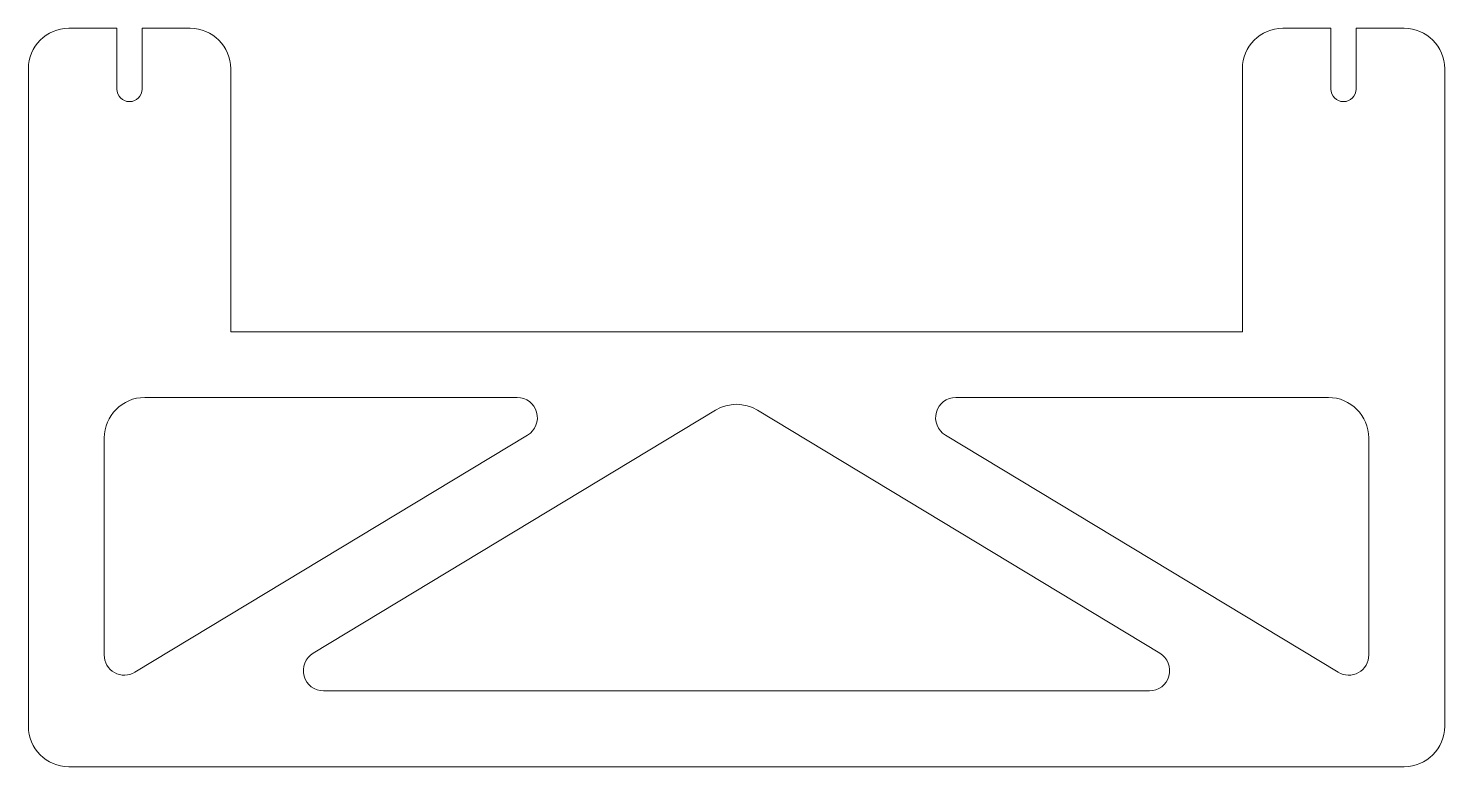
# Model space of a CAD drawing. Header units: inches. Extents: x 4.66 to 11.66, y 3.65 to 7.3.
import ezdxf

# ---------------------------------------------------------------- set-up
doc = ezdxf.new("R2010")
doc.units = ezdxf.units.IN
doc.header["$MEASUREMENT"] = 0

msp = doc.modelspace()

# ---------------------------------------------------------------- linework, layer by layer
at = {"color": 7, "linetype": 'Continuous', "lineweight": 15}
for p, q in [((5.093, 7.3034), (4.8555, 7.3034)), ((5.093, 7.3034), (5.093, 7.0034)), ((5.218, 7.0034), (5.218, 7.3034)), ((5.4555, 7.3034), (5.218, 7.3034)), ((11.093, 7.3034), (10.8555, 7.3034)), ((11.093, 7.3034), (11.093, 7.0034)), ((11.218, 7.0034), (11.218, 7.3034)), ((11.4555, 7.3034), (11.218, 7.3034)), ((4.6555, 7.1034), (4.6555, 3.8534)), ((5.6555, 7.1034), (5.6555, 5.8034)), ((10.6555, 5.8034), (10.6555, 7.1034)), ((11.6555, 3.8534), (11.6555, 7.1034)), ((5.6555, 5.8034), (10.6555, 5.8034)), ((7.0714, 5.4784), (5.2305, 5.4784)), ((11.0805, 5.4784), (9.2395, 5.4784)), ((8.052, 5.4159), (6.0628, 4.214)), ((10.2482, 4.214), (8.2589, 5.4159)), ((5.0305, 5.2784), (5.0305, 4.2056)), ((5.1822, 4.1201), (7.1232, 5.2928)), ((9.1878, 5.2928), (11.1288, 4.1201)), ((11.2805, 4.2056), (11.2805, 5.2784)), ((6.1145, 4.0284), (10.1964, 4.0284)), ((4.8555, 3.6534), (11.4555, 3.6534))]:
    msp.add_line(p, q, dxfattribs=at)
for centre, radius, start, end in [((4.8555, 7.1034), 0.2, 90, 180), ((5.4555, 7.1034), 0.2, 0, 90), ((10.8555, 7.1034), 0.2, 90, 180), ((11.4555, 7.1034), 0.2, 0, 90), ((5.1555, 7.0034), 0.0625, 180, 0), ((11.1555, 7.0034), 0.0625, 180, 0), ((5.2305, 5.2784), 0.2, 90, 180), ((7.0714, 5.3784), 0.1, 301.1405, 90), ((9.2395, 5.3784), 0.1, 90, 238.8595), ((11.0805, 5.2784), 0.2, 0, 90), ((8.1555, 5.2447), 0.2, 58.8595, 121.1405), ((5.1305, 4.2056), 0.1, 180, 301.1405), ((6.1145, 4.1284), 0.1, 121.1405, 270), ((10.1964, 4.1284), 0.1, 270, 58.8595), ((11.1805, 4.2056), 0.1, 238.8595, 0), ((4.8555, 3.8534), 0.2, 180, 270), ((11.4555, 3.8534), 0.2, 270, 0)]:
    msp.add_arc(centre, radius, start, end, dxfattribs=at)

doc.saveas('drawing.dxf')
